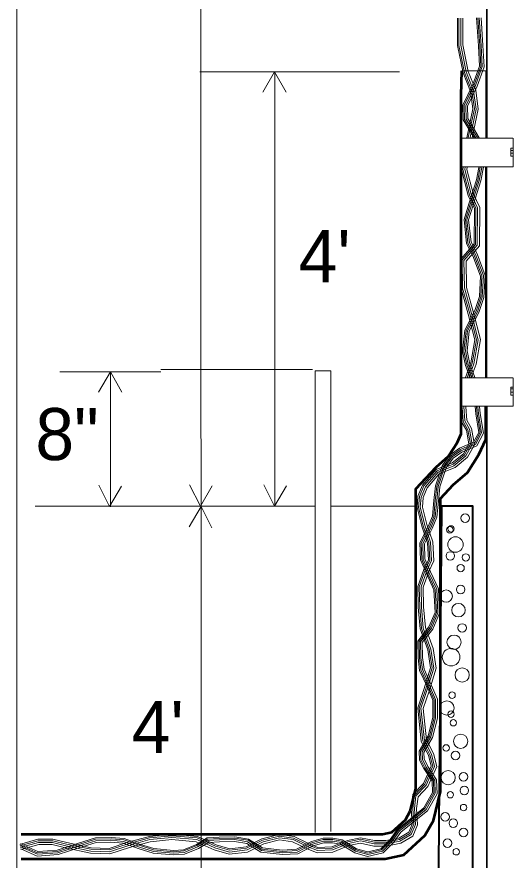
# Model space of a CAD drawing. Extents: x -5.65 to -1.19, y -5.74 to -3.42.
# Drawn here: x -4.1944 to -4.0035, y -4.497 to -4.1728 of the extents above; entities that cross this region are included whole.
import ezdxf
from ezdxf.enums import TextEntityAlignment as Align

# ---------------------------------------------------------------- set-up
doc = ezdxf.new("R2010")
doc.units = 0
doc.header["$LTSCALE"] = 0.0068
doc.linetypes.add('DOTTED', pattern=[1.5, 0.3, -1.2])
doc.layers.add('1', color=7, linetype='Continuous', lineweight=13)

msp = doc.modelspace()

# ---------------------------------------------------------------- linework, layer by layer
at = {"layer": '1'}
for p, q in [((-4.123572, -4.550225), (-4.123807, -3.980835)), ((-4.047292, -4.193998), (-4.124004, -4.193998)), ((-4.095237, -4.360657), (-4.095258, -4.193989)), ((-4.003627, -4.224165), (-4.004403, -4.224165)), ((-4.003627, -4.225191), (-4.004403, -4.225191)), ((-4.014159, -4.311631), (-4.014159, -4.230544)), ((-4.014025, -4.311562), (-4.014023, -4.230498)), ((-4.013638, -4.311621), (-4.013638, -4.230523)), ((-4.139034, -4.309322), (-4.17793, -4.309322)), ((-4.158483, -4.309322), (-4.158483, -4.361186)), ((-4.079729, -4.308837), (-4.073733, -4.308837)), ((-4.079729, -4.308837), (-4.079729, -4.486367)), ((-4.073733, -4.308837), (-4.073733, -4.486009)), ((-4.00365, -4.317036), (-4.004426, -4.317036)), ((-4.003627, -4.315777), (-4.004403, -4.315777)), ((-4.187443, -4.360966), (-4.079932, -4.360966)), ((-4.073477, -4.360966), (-4.041116, -4.360966)), ((-4.031434, -4.360966), (-4.031256, -4.360966))]:
    msp.add_line(p, q, dxfattribs=at)
at = {"layer": '1', "lineweight": 35}
for p, q in [((-4.013638, -4.219642), (-4.013638, -3.9804)), ((-4.013638, -4.547021), (-4.013638, -4.322597))]:
    msp.add_line(p, q, dxfattribs=at)
at = {"layer": '1', "linetype": 'DOTTED'}
msp.add_line((-4.080687, -4.308379), (-4.139034, -4.308379), dxfattribs=at)
at = {"layer": '1'}
msp.add_lwpolyline([(-1.194443, -5.738712), (-4.194443, -5.738712), (-4.194443, -3.738712), (-1.194443, -3.738712)], close=True, dxfattribs=at)
for points in [[(-4.0214, -4.219358), (-4.019055, -4.208222), (-4.019962, -4.201557), (-4.022761, -4.194366), (-4.024958, -4.183856), (-4.024958, -4.173371)], [(-4.020794, -4.219265), (-4.018472, -4.208242), (-4.019402, -4.201411), (-4.022208, -4.194201), (-4.024383, -4.183797), (-4.024383, -4.173371)], [(-4.020112, -4.219223), (-4.017803, -4.208267), (-4.018759, -4.201246), (-4.021576, -4.194013), (-4.023723, -4.183729), (-4.023723, -4.173371)], [(-4.019299, -4.219354), (-4.01697, -4.208297), (-4.017958, -4.201038), (-4.020784, -4.193778), (-4.022902, -4.183644), (-4.022902, -4.173371)], [(-4.018583, -4.219324), (-4.022708, -4.212417), (-4.022856, -4.206814), (-4.019002, -4.198784), (-4.016502, -4.191784), (-4.01692, -4.183947), (-4.017627, -4.173267)], [(-4.017937, -4.219403), (-4.022197, -4.212269), (-4.022337, -4.206926), (-4.018525, -4.198983), (-4.015981, -4.19186), (-4.016405, -4.183917), (-4.017112, -4.173233)], [(-4.017309, -4.219377), (-4.021648, -4.21211), (-4.02178, -4.207045), (-4.018013, -4.199197), (-4.015422, -4.191941), (-4.015852, -4.183884), (-4.016559, -4.173197)], [(-4.016549, -4.219343), (-4.020983, -4.211917), (-4.021106, -4.207189), (-4.017394, -4.199455), (-4.014746, -4.19204), (-4.015184, -4.183843), (-4.015892, -4.173152)], [(-4.099852, -4.201758), (-4.09529, -4.193945), (-4.090833, -4.201811)], [(-4.014023, -4.219258), (-4.014023, -4.193604), (-4.02329, -4.193604)], [(-4.003697, -4.219508), (-4.023545, -4.219508), (-4.023545, -4.230466), (-4.003555, -4.230466), (-4.003555, -4.219508)], [(-4.003627, -4.223275), (-4.004473, -4.223275), (-4.004473, -4.226356), (-4.003555, -4.226356)], [(-4.021848, -4.311424), (-4.019809, -4.305824), (-4.018227, -4.296994), (-4.020794, -4.287174), (-4.023542, -4.277206), (-4.023697, -4.266028), (-4.018595, -4.260117), (-4.018466, -4.246555), (-4.020888, -4.241462), (-4.023447, -4.23154), (-4.023277, -4.230496)], [(-4.021286, -4.311562), (-4.019252, -4.305975), (-4.017638, -4.29697), (-4.020237, -4.287025), (-4.022966, -4.277125), (-4.023119, -4.266239), (-4.018021, -4.260333), (-4.017888, -4.246428), (-4.020345, -4.241265), (-4.02286, -4.231513), (-4.02272, -4.230648)], [(-4.020034, -4.311638), (-4.021847, -4.306782), (-4.023, -4.301322), (-4.022134, -4.293201), (-4.018295, -4.285756), (-4.016494, -4.280381), (-4.016078, -4.272477), (-4.018994, -4.264661), (-4.021426, -4.259949), (-4.022437, -4.250706), (-4.02057, -4.244712), (-4.01761, -4.235426), (-4.016695, -4.230689)], [(-4.019527, -4.311521), (-4.02135, -4.306638), (-4.022479, -4.301295), (-4.021633, -4.293352), (-4.017818, -4.285956), (-4.015983, -4.280477), (-4.015557, -4.272398), (-4.018523, -4.264453), (-4.020924, -4.259797), (-4.021913, -4.250758), (-4.020078, -4.244867), (-4.01711, -4.235553), (-4.016167, -4.230674)], [(-4.020583, -4.311561), (-4.018614, -4.306148), (-4.016964, -4.296943), (-4.0196, -4.286854), (-4.022309, -4.277032), (-4.022456, -4.266479), (-4.017366, -4.260581), (-4.017229, -4.246282), (-4.019723, -4.24104), (-4.022188, -4.231483), (-4.022036, -4.230545)], [(-4.018939, -4.311513), (-4.020818, -4.306483), (-4.02192, -4.301267), (-4.021093, -4.293513), (-4.017307, -4.286172), (-4.015434, -4.280581), (-4.014998, -4.272312), (-4.018015, -4.264229), (-4.020384, -4.259634), (-4.02135, -4.250813), (-4.019549, -4.245034), (-4.016572, -4.235689), (-4.015606, -4.230691)], [(-4.019657, -4.311417), (-4.017816, -4.306362), (-4.016123, -4.296911), (-4.018807, -4.28664), (-4.021489, -4.276915), (-4.021631, -4.26678), (-4.016545, -4.26089), (-4.016405, -4.2461), (-4.018947, -4.240758), (-4.021348, -4.231445), (-4.021208, -4.230589)], [(-4.01814, -4.311739), (-4.020172, -4.306295), (-4.021242, -4.301233), (-4.020441, -4.29371), (-4.016687, -4.286434), (-4.014771, -4.280708), (-4.014322, -4.272208), (-4.017402, -4.263956), (-4.019733, -4.259439), (-4.020669, -4.250879), (-4.018911, -4.245235), (-4.015922, -4.235856), (-4.014915, -4.230634)], [(-4.163045, -4.317134), (-4.158483, -4.309322), (-4.154112, -4.317049)], [(-4.003697, -4.311562), (-4.023545, -4.311562), (-4.023545, -4.322521), (-4.003555, -4.322521), (-4.003555, -4.311562)], [(-4.003627, -4.315167), (-4.004473, -4.315167), (-4.004473, -4.318248), (-4.003555, -4.318248)], [(-4.193259, -4.49104), (-4.192396, -4.491538), (-4.186464, -4.49414), (-4.178835, -4.493593), (-4.170926, -4.491129), (-4.164146, -4.488936), (-4.158214, -4.488799), (-4.153271, -4.48921), (-4.147057, -4.491402), (-4.14183, -4.493045), (-4.134203, -4.493731), (-4.130248, -4.493456), (-4.125163, -4.491402), (-4.121066, -4.488936), (-4.116547, -4.488663), (-4.110616, -4.488525), (-4.10553, -4.489347), (-4.100163, -4.492771), (-4.092254, -4.493593), (-4.086744, -4.493318), (-4.080955, -4.490305), (-4.076576, -4.489074), (-4.072903, -4.489074), (-4.069513, -4.489621), (-4.064004, -4.493045), (-4.059485, -4.494278), (-4.054117, -4.493045), (-4.050445, -4.489347), (-4.047621, -4.485375), (-4.043525, -4.482087), (-4.037451, -4.477157), (-4.034061, -4.471131), (-4.034203, -4.466473), (-4.037451, -4.461544), (-4.039004, -4.458394), (-4.039146, -4.455244), (-4.035756, -4.449354), (-4.03392, -4.442233), (-4.03392, -4.435384), (-4.03618, -4.430044), (-4.039004, -4.423879), (-4.03957, -4.419222), (-4.03971, -4.412922), (-4.035473, -4.40758), (-4.033072, -4.401828), (-4.033496, -4.392926), (-4.036462, -4.386625), (-4.038723, -4.38142), (-4.038864, -4.375121), (-4.035756, -4.368956), (-4.034061, -4.364848), (-4.033496, -4.358822), (-4.032932, -4.353206), (-4.030388, -4.345672), (-4.027422, -4.341564), (-4.023892, -4.339098), (-4.018383, -4.336771), (-4.016265, -4.332661), (-4.017394, -4.325402), (-4.017638, -4.322727)], [(-4.193091, -4.491449), (-4.192403, -4.49122), (-4.186241, -4.489511), (-4.180636, -4.489511), (-4.175398, -4.490782), (-4.165939, -4.492805), (-4.158848, -4.493064), (-4.151578, -4.49067), (-4.143369, -4.488434), (-4.134775, -4.487589), (-4.125063, -4.488443), (-4.118013, -4.491653), (-4.112612, -4.493186), (-4.106104, -4.49243), (-4.099975, -4.489322), (-4.093462, -4.487706), (-4.088004, -4.488462), (-4.082473, -4.491146), (-4.078722, -4.492648), (-4.073216, -4.4924), (-4.067121, -4.489983), (-4.062316, -4.488928), (-4.05693, -4.490059), (-4.052426, -4.490059), (-4.047305, -4.48904), (-4.043277, -4.486672), (-4.041777, -4.483201), (-4.042186, -4.477116), (-4.041542, -4.471968), (-4.037568, -4.46783), (-4.034491, -4.460864), (-4.035595, -4.456455), (-4.038328, -4.451155), (-4.039663, -4.438504), (-4.037307, -4.431508), (-4.034727, -4.423083), (-4.035784, -4.41603), (-4.038767, -4.407905), (-4.039494, -4.399716), (-4.039642, -4.391864), (-4.037407, -4.385508), (-4.035561, -4.38167), (-4.035951, -4.37486), (-4.038165, -4.368419), (-4.039934, -4.361415), (-4.039616, -4.357235), (-4.037877, -4.353097), (-4.032828, -4.347309), (-4.026638, -4.344797), (-4.022223, -4.341146), (-4.019934, -4.337055), (-4.020924, -4.331536), (-4.022801, -4.328314), (-4.023184, -4.323004)], [(-4.193057, -4.491795), (-4.192646, -4.492032), (-4.186561, -4.494703), (-4.178731, -4.49414), (-4.170759, -4.491657), (-4.164053, -4.489487), (-4.158231, -4.489352), (-4.153388, -4.489756), (-4.147231, -4.491926), (-4.141939, -4.493591), (-4.134208, -4.494286), (-4.130123, -4.494002), (-4.124915, -4.491898), (-4.120898, -4.489479), (-4.116525, -4.489216), (-4.110653, -4.48908), (-4.105731, -4.489875), (-4.10035, -4.493307), (-4.092269, -4.494148), (-4.086597, -4.493866), (-4.08075, -4.490822), (-4.0765, -4.489627), (-4.072947, -4.489627), (-4.06971, -4.49015), (-4.064227, -4.493559), (-4.059496, -4.494848), (-4.053837, -4.493549), (-4.050021, -4.489705), (-4.047214, -4.485758), (-4.043176, -4.482517), (-4.037021, -4.477521), (-4.033502, -4.471267), (-4.033653, -4.466299), (-4.03697, -4.461267), (-4.038456, -4.458254), (-4.038585, -4.455381), (-4.035239, -4.449564), (-4.033367, -4.442303), (-4.033367, -4.435273), (-4.035674, -4.42982), (-4.038464, -4.423727), (-4.039017, -4.419182), (-4.039153, -4.41311), (-4.034992, -4.407864), (-4.032513, -4.401926), (-4.032949, -4.39279), (-4.035958, -4.386398), (-4.038172, -4.381299), (-4.038307, -4.375246), (-4.035252, -4.369187), (-4.033517, -4.364983), (-4.032945, -4.358875), (-4.032388, -4.353324), (-4.02989, -4.345928), (-4.027028, -4.341964), (-4.023623, -4.339585), (-4.017983, -4.337203), (-4.015691, -4.332754), (-4.016845, -4.325333), (-4.017083, -4.322729)], [(-4.193038, -4.492125), (-4.192212, -4.49185), (-4.186152, -4.49017), (-4.180714, -4.49017), (-4.175544, -4.491424), (-4.166021, -4.49346), (-4.158756, -4.493725), (-4.151388, -4.491301), (-4.14325, -4.489083), (-4.134771, -4.48825), (-4.125233, -4.489089), (-4.118241, -4.492273), (-4.112665, -4.493856), (-4.105911, -4.49307), (-4.099744, -4.489941), (-4.093426, -4.488375), (-4.088197, -4.489098), (-4.082739, -4.491748), (-4.078835, -4.493313), (-4.073076, -4.493053), (-4.066928, -4.490614), (-4.062312, -4.489602), (-4.056998, -4.490718), (-4.052362, -4.490718), (-4.047068, -4.489663), (-4.042758, -4.487133), (-4.041108, -4.483314), (-4.041525, -4.477134), (-4.040915, -4.472265), (-4.037013, -4.468201), (-4.033795, -4.460922), (-4.034975, -4.45622), (-4.037686, -4.450964), (-4.038994, -4.438578), (-4.03668, -4.431708), (-4.034055, -4.423133), (-4.035144, -4.415866), (-4.038117, -4.407761), (-4.038837, -4.39968), (-4.038983, -4.39197), (-4.036799, -4.385759), (-4.034894, -4.381803), (-4.035299, -4.374733), (-4.037534, -4.368231), (-4.039269, -4.361358), (-4.038968, -4.357392), (-4.037311, -4.353449), (-4.032434, -4.34786), (-4.026295, -4.345369), (-4.021708, -4.341574), (-4.019244, -4.337172), (-4.020297, -4.331305), (-4.022155, -4.328116), (-4.022549, -4.322661)], [(-4.192973, -4.492617), (-4.192949, -4.492631), (-4.186678, -4.495383), (-4.178606, -4.494803), (-4.170557, -4.492295), (-4.163939, -4.490153), (-4.15825, -4.490023), (-4.153528, -4.490417), (-4.147443, -4.492563), (-4.14207, -4.494252), (-4.134216, -4.494958), (-4.12997, -4.494663), (-4.124616, -4.4925), (-4.120693, -4.490138), (-4.116496, -4.489884), (-4.110699, -4.48975), (-4.105975, -4.490513), (-4.100578, -4.493958), (-4.092286, -4.494818), (-4.086417, -4.494527), (-4.080502, -4.491449), (-4.076407, -4.490297), (-4.073002, -4.490297), (-4.069951, -4.49079), (-4.064498, -4.494178), (-4.059511, -4.49554), (-4.053498, -4.494159), (-4.049506, -4.490136), (-4.046723, -4.486222), (-4.042756, -4.48304), (-4.036498, -4.47796), (-4.032828, -4.471434), (-4.032991, -4.466089), (-4.036388, -4.460934), (-4.037794, -4.458083), (-4.037907, -4.455545), (-4.034614, -4.44982), (-4.032697, -4.442388), (-4.032697, -4.435136), (-4.035061, -4.429551), (-4.037813, -4.423542), (-4.038348, -4.419134), (-4.038477, -4.413337), (-4.034409, -4.408206), (-4.031837, -4.402045), (-4.032286, -4.392625), (-4.035348, -4.386121), (-4.037506, -4.381153), (-4.037634, -4.3754), (-4.034642, -4.369466), (-4.03286, -4.365146), (-4.032278, -4.358939), (-4.031729, -4.353466), (-4.029288, -4.346239), (-4.026551, -4.342449), (-4.023297, -4.340174), (-4.017498, -4.337725), (-4.014996, -4.332867), (-4.01618, -4.325252), (-4.016424, -4.322591)], [(-4.192883, -4.490663), (-4.192163, -4.491078), (-4.186373, -4.493617), (-4.178932, -4.493083), (-4.171081, -4.490636), (-4.164233, -4.488422), (-4.158199, -4.488282), (-4.153161, -4.488701), (-4.146894, -4.490913), (-4.141727, -4.492536), (-4.134197, -4.493214), (-4.130366, -4.492947), (-4.125394, -4.490939), (-4.121223, -4.488428), (-4.116568, -4.488148), (-4.11058, -4.488008), (-4.105343, -4.488854), (-4.099989, -4.492271), (-4.092241, -4.493076), (-4.086883, -4.492809), (-4.081146, -4.489822), (-4.076648, -4.488559), (-4.072862, -4.488559), (-4.06933, -4.489129), (-4.063795, -4.492568), (-4.059473, -4.493746), (-4.054379, -4.492576), (-4.050841, -4.489013), (-4.048, -4.485017), (-4.043848, -4.481686), (-4.037852, -4.476818), (-4.034581, -4.471004), (-4.034714, -4.466634), (-4.0379, -4.461801), (-4.039515, -4.458525), (-4.039669, -4.455117), (-4.036239, -4.449157), (-4.034436, -4.442167), (-4.034436, -4.435489), (-4.036652, -4.430252), (-4.039506, -4.424021), (-4.040085, -4.419259), (-4.040229, -4.412748), (-4.035922, -4.407314), (-4.033593, -4.401737), (-4.034006, -4.393053), (-4.036932, -4.386837), (-4.039237, -4.381534), (-4.039383, -4.375004), (-4.036225, -4.368742), (-4.034566, -4.364723), (-4.034009, -4.358773), (-4.033439, -4.353097), (-4.030852, -4.345434), (-4.02779, -4.341191), (-4.024142, -4.338644), (-4.018756, -4.336369), (-4.016801, -4.332574), (-4.017905, -4.325464), (-4.018169, -4.3226)], [(-4.192881, -4.492939), (-4.191972, -4.492636), (-4.18604, -4.490992), (-4.180813, -4.490992), (-4.175727, -4.492225), (-4.166123, -4.49428), (-4.158638, -4.494553), (-4.151152, -4.492089), (-4.1431, -4.489896), (-4.134767, -4.489076), (-4.125445, -4.489896), (-4.118525, -4.493047), (-4.112733, -4.494691), (-4.10567, -4.493869), (-4.099456, -4.490718), (-4.093383, -4.489212), (-4.088439, -4.489896), (-4.083072, -4.4925), (-4.078975, -4.494142), (-4.072902, -4.493867), (-4.066687, -4.491403), (-4.062309, -4.490443), (-4.057083, -4.49154), (-4.05228, -4.49154), (-4.046771, -4.490443), (-4.04211, -4.487705), (-4.040275, -4.483458), (-4.040699, -4.477159), (-4.040133, -4.472638), (-4.03632, -4.468667), (-4.03293, -4.460996), (-4.034201, -4.455928), (-4.036884, -4.450723), (-4.038157, -4.43867), (-4.035898, -4.43196), (-4.033214, -4.423195), (-4.034343, -4.415661), (-4.037309, -4.40758), (-4.038015, -4.399636), (-4.038157, -4.392102), (-4.036038, -4.386076), (-4.034061, -4.381968), (-4.034485, -4.374572), (-4.036744, -4.367996), (-4.038439, -4.361286), (-4.038157, -4.357587), (-4.036604, -4.35389), (-4.031943, -4.348547), (-4.025869, -4.346083), (-4.021066, -4.34211), (-4.018383, -4.337316), (-4.019513, -4.331017), (-4.021348, -4.327866), (-4.02172, -4.322731)], [(-4.193144, -4.49086), (-4.192572, -4.490669), (-4.18632, -4.488936), (-4.180566, -4.488936), (-4.175269, -4.49022), (-4.165869, -4.492233), (-4.158932, -4.492485), (-4.151744, -4.490119), (-4.143473, -4.487867), (-4.134778, -4.487011), (-4.124913, -4.487879), (-4.117814, -4.491112), (-4.112564, -4.492602), (-4.106273, -4.491869), (-4.100178, -4.488778), (-4.093492, -4.487121), (-4.087835, -4.487903), (-4.082241, -4.490619), (-4.078623, -4.492068), (-4.073339, -4.49183), (-4.06729, -4.48943), (-4.062318, -4.488341), (-4.056869, -4.489483), (-4.052483, -4.489483), (-4.047513, -4.488494), (-4.043731, -4.486273), (-4.04236, -4.4831), (-4.042763, -4.4771), (-4.042087, -4.471706), (-4.038055, -4.467504), (-4.035097, -4.460811), (-4.036136, -4.456659), (-4.038888, -4.451324), (-4.04025, -4.438439), (-4.037856, -4.431331), (-4.035316, -4.423038), (-4.036345, -4.416172), (-4.039333, -4.408032), (-4.04007, -4.399746), (-4.04022, -4.391771), (-4.037939, -4.385286), (-4.036144, -4.381555), (-4.036521, -4.374972), (-4.038716, -4.368583), (-4.040515, -4.361464), (-4.040182, -4.357098), (-4.038371, -4.352788), (-4.03317, -4.346826), (-4.026936, -4.344297), (-4.022672, -4.340771), (-4.020536, -4.336955), (-4.021473, -4.331739), (-4.023366, -4.328489), (-4.02343, -4.327585)], [(-4.154206, -4.353246), (-4.158769, -4.361059), (-4.162902, -4.352824)], [(-4.119286, -4.353106), (-4.123848, -4.360919), (-4.127981, -4.352684)], [(-4.090739, -4.353106), (-4.095301, -4.360919), (-4.099434, -4.352684)], [(-4.128125, -4.368843), (-4.123563, -4.36103), (-4.11943, -4.369265)]]:
    msp.add_lwpolyline(points, dxfattribs=at)
at = {"layer": '1', "lineweight": 53}
for points in [[(-4.192816, -4.486994), (-4.053775, -4.486994), (-4.050153, -4.486182), (-4.044975, -4.481496), (-4.043097, -4.478159), (-4.040955, -4.469432), (-4.040955, -4.354267), (-4.033174, -4.345886), (-4.028384, -4.341706), (-4.025083, -4.336506), (-4.023511, -4.33315), (-4.023511, -4.320464), (-4.023509, -4.203091), (-4.02329, -4.193604)], [(-4.192816, -4.496481), (-4.052725, -4.496481), (-4.04564, -4.494894), (-4.037464, -4.487494), (-4.034193, -4.48168), (-4.031468, -4.47058), (-4.031468, -4.357992), (-4.026561, -4.352706), (-4.02111, -4.347951), (-4.01675, -4.341078), (-4.014025, -4.335263), (-4.014025, -4.322589)]]:
    msp.add_lwpolyline(points, dxfattribs=at)
at = {"layer": '1', "lineweight": 40}
msp.add_lwpolyline([(-4.031165, -4.361023), (-4.032716, -4.560237), (-3.976027, -4.560237), (-3.976027, -4.360968), (-3.987473, -4.360968), (-3.987473, -4.550193), (-4.019089, -4.550193), (-4.019089, -4.360968), (-4.031345, -4.360936)], dxfattribs=at)
at = {"layer": '1'}
for centre, radius in [((-4.022036, -4.365532), 0.001644), ((-4.027883, -4.370009), 0.001233), ((-4.02743, -4.369642), 0.001233), ((-4.02571, -4.375669), 0.002965), ((-4.027712, -4.380053), 0.001644), ((-4.021754, -4.3806), 0.001398), ((-4.023731, -4.38471), 0.001396), ((-4.023731, -4.39293), 0.001644), ((-4.029295, -4.395489), 0.002383), ((-4.02458, -4.400875), 0.002607), ((-4.023167, -4.407723), 0.001644), ((-4.026275, -4.413203), 0.00274), ((-4.027405, -4.418956), 0.003379), ((-4.023167, -4.425805), 0.00274), ((-4.027036, -4.433572), 0.001233), ((-4.029013, -4.438502), 0.00274), ((-4.02743, -4.440875), 0.001233), ((-4.026557, -4.444163), 0.001233), ((-4.023731, -4.451286), 0.00274), ((-4.029295, -4.453847), 0.001233), ((-4.02571, -4.456765), 0.001644), ((-4.028534, -4.465258), 0.00274), ((-4.022602, -4.464985), 0.001644), ((-4.022318, -4.470189), 0.001644), ((-4.027687, -4.471833), 0.001233), ((-4.022602, -4.476765), 0.001233), ((-4.029665, -4.480328), 0.001644), ((-4.026557, -4.482794), 0.001644), ((-4.022602, -4.486354), 0.001644), ((-4.028818, -4.490464), 0.001644), ((-4.025426, -4.493752), 0.001233)]:
    msp.add_circle(centre, radius, dxfattribs=at)

# ---------------------------------------------------------------- texts
for s, p in [("4'", (-4.076062, -4.274826)), ('8"', (-4.175122, -4.343203)), ("4'", (-4.140235, -4.45579))]:
    msp.add_text(s, height=0.02, dxfattribs=at).set_placement(p, align=Align.CENTER)

doc.saveas('drawing.dxf')
